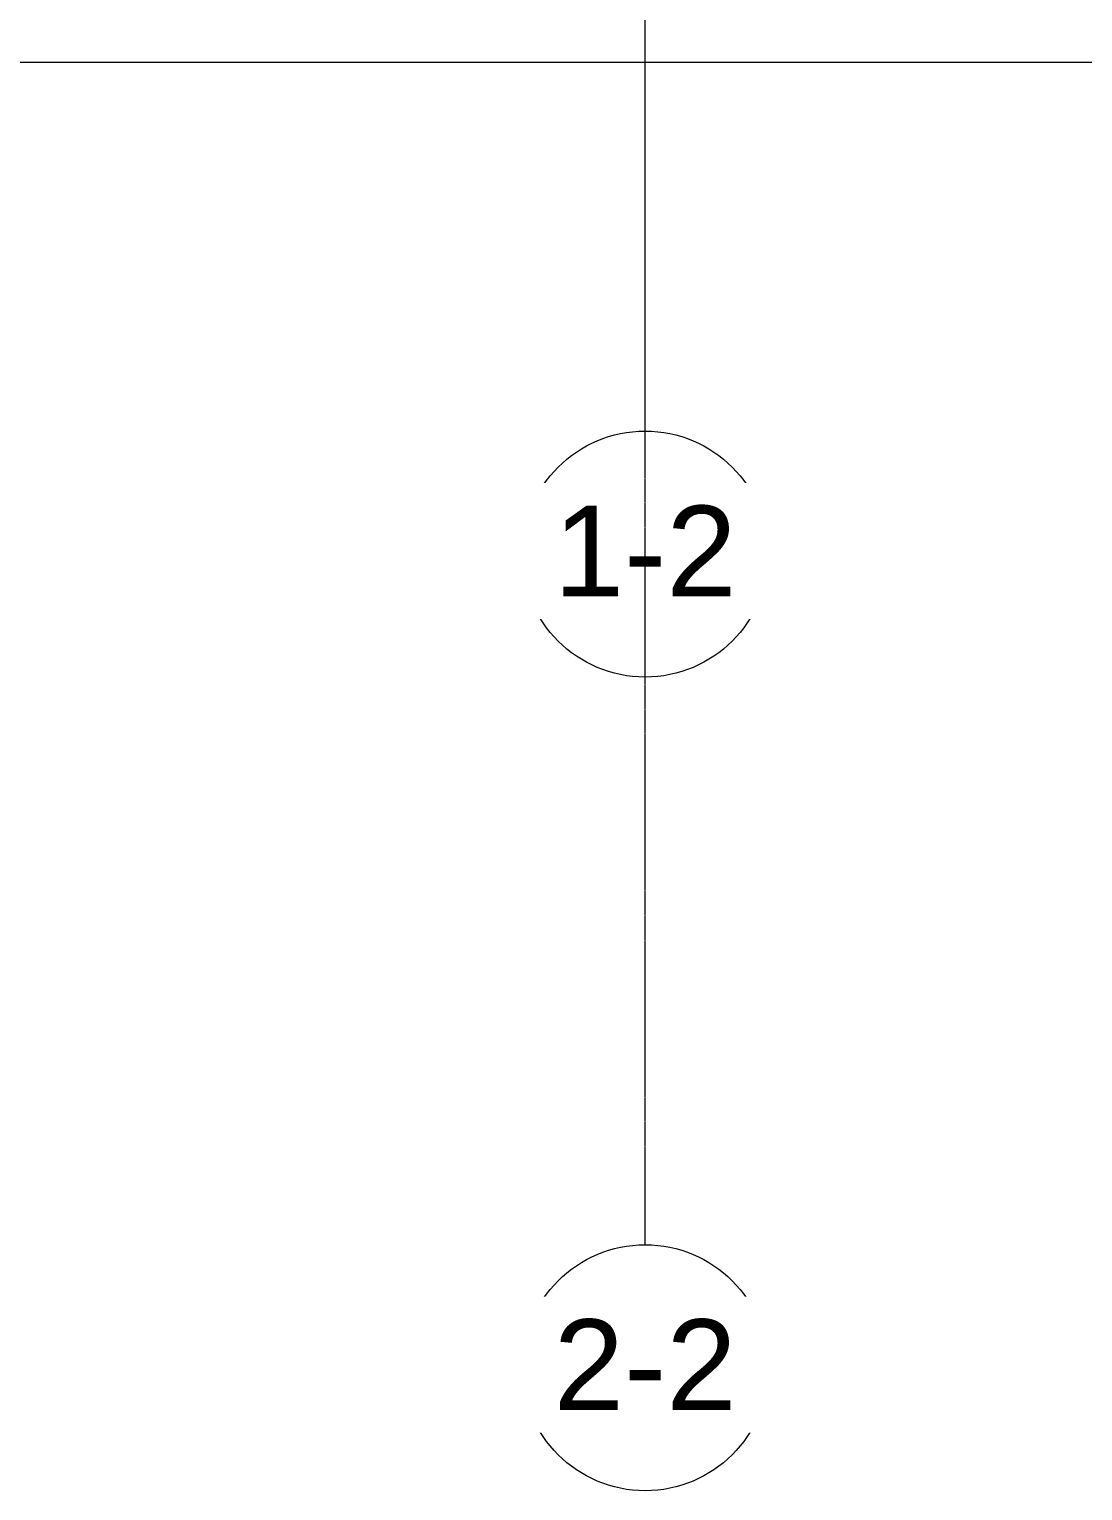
# Model space of a CAD drawing. Header units: inches. Extents: x 25369 to 33161, y -23509 to -20274.
# Drawn here: x 31670 to 32081, y -23509 to -22939 of the extents above; entities that cross this region are included whole.
import ezdxf

# ---------------------------------------------------------------- set-up
doc = ezdxf.new("R2010")
doc.units = ezdxf.units.IN
doc.header["$MEASUREMENT"] = 0
doc.linetypes.add('Grid Line 1_2_', pattern=[0.875, 0.5, -0.125, 0.125, -0.125])
for name, color, linetype, lineweight in [('Conc', 7, 'Continuous', 9), ('S-GRID', 1, 'Continuous', 9), ('S-GRID-IDEN', 1, 'Continuous', 9)]:
    doc.layers.add(name, color=color, linetype=linetype, lineweight=lineweight)
doc.styles.add('Arial', font='arial.ttf', dxfattribs={"height": 35.407186})

# ---------------------------------------------------------------- blocks, each defined once
blk = doc.blocks.new('Grid - Grid Head - Circle-14747-Overall Floor Plan')
at = {"layer": 'S-GRID-IDEN'}
blk.add_circle((0, 0), 0.25, dxfattribs=at)

msp = doc.modelspace()

# ---------------------------------------------------------------- linework, layer by layer
at = {"layer": 'Conc'}
msp.add_line((32088.02, -22952.07), (29633.03, -22952.07), dxfattribs=at)
at = {"layer": 'S-GRID', "linetype": 'Grid Line 1_2_'}
msp.add_line((31910.02, -23095.8), (31910.02, -20550.05), dxfattribs=at)

# ---------------------------------------------------------------- block references
at = {"layer": 'S-GRID-IDEN', "xscale": 191.9999999999999, "yscale": 191.9999999999999, "zscale": 191.9999999999999}
for p in [(31910.02, -23143.8), (31910.02, -23461.24)]:
    msp.add_blockref('Grid - Grid Head - Circle-14747-Overall Floor Plan', p, dxfattribs=at)

# ---------------------------------------------------------------- texts
at = {"layer": 'S-GRID-IDEN', "char_height": 35.407, "width": 85.104, "attachment_point": 2, "line_spacing_factor": 0.938532, "style": 'Arial', "bg_fill": 3, "box_fill_scale": 1.25, "bg_fill_color": 0, "bg_fill_transparency": 0}
for s, insert in [('1-3', (31620.51, -23124.93)), ('2-3', (31620.51, -23442.37))]:
    msp.add_mtext(s, dxfattribs=dict(at, insert=insert))

# ---------------------------------------------------------------- next in the draw order: texts
for s, insert in [('1-2', (31910.01, -23124.93)), ('2-2', (31910.01, -23442.37))]:
    msp.add_mtext(s, dxfattribs=dict(at, insert=insert))

# ---------------------------------------------------------------- next in the draw order: linework, layer by layer
at = {"layer": 'S-GRID', "linetype": 'Grid Line 1_2_'}
msp.add_line((31910.02, -23413.24), (31910.02, -20902.43), dxfattribs=at)

doc.saveas('drawing.dxf')
